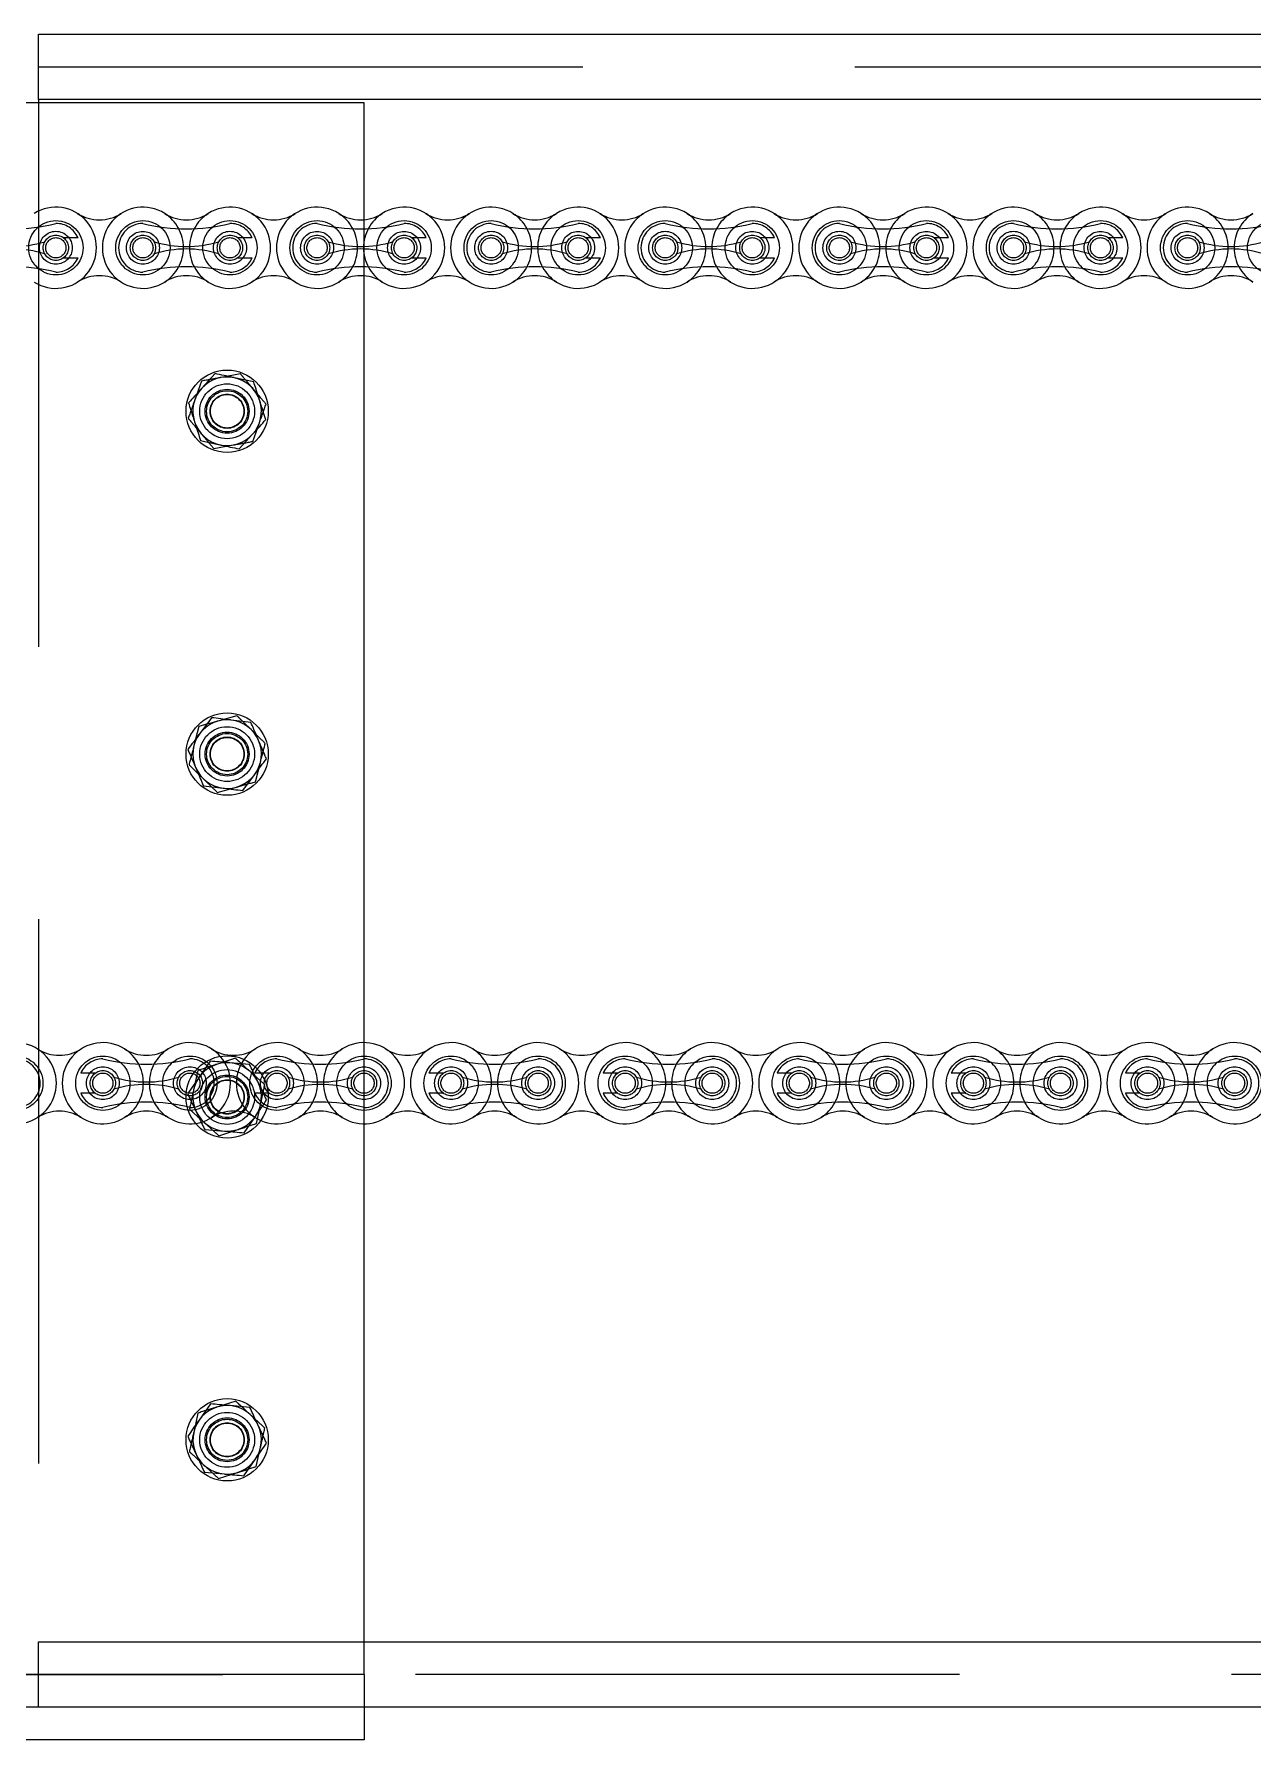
# Model space of a CAD drawing. Header units: metres. Extents: x 0 to 21025, y 0 to 14850.
# Drawn here: x 2879.9 to 3057.7, y 13037.9 to 13286.7 of the extents above; entities that cross this region are included whole.
import ezdxf

# ---------------------------------------------------------------- set-up
doc = ezdxf.new("R2010")
doc.units = ezdxf.units.M
doc.header["$LTSCALE"] = 25
doc.linetypes.add('HIDDEN2', pattern=[4.7625, 3.175, -1.5875])
doc.layers.add('SL4', color=4, linetype='Continuous')
doc.layers.add('ST1', color=7, linetype='HIDDEN2')

msp = doc.modelspace()

# ---------------------------------------------------------------- linework, layer by layer
at = {"layer": 'SL4'}
for p, q in [((2880.564, 13277.156), (2880.564, 13286.681)), ((2880.564, 13286.681), (4205.539, 13286.681)), ((2928.064, 13276.681), (2828.064, 13276.681)), ((2880.564, 13277.156), (2880.564, 13276.681)), ((4205.539, 13277.156), (2880.564, 13277.156)), ((2928.064, 13047.444), (2928.064, 13276.681)), ((2906.303, 13237.179), (2904.362, 13235.042)), ((2911.945, 13235.956), (2909.124, 13236.568)), ((2904.183, 13227.407), (2907.004, 13226.795)), ((2909.826, 13226.183), (2911.766, 13228.32)), ((2905.796, 13186.991), (2904.064, 13184.681)), ((2911.528, 13186.3), (2908.662, 13186.645)), ((2904.6, 13177.062), (2907.466, 13176.717)), ((2910.332, 13176.372), (2912.064, 13178.681)), ((2905.582, 13136.894), (2903.945, 13134.516)), ((2911.337, 13136.437), (2908.46, 13136.666)), ((2910.547, 13126.469), (2912.183, 13128.847)), ((2904.791, 13126.925), (2907.669, 13126.697)), ((2905.633, 13086.918), (2903.973, 13084.556)), ((2911.383, 13086.405), (2908.508, 13086.661)), ((2910.496, 13076.445), (2912.155, 13078.807)), ((2904.745, 13076.957), (2907.62, 13076.701)), ((2928.064, 13052.206), (4158.039, 13052.206)), ((2928.064, 13047.444), (2828.064, 13047.444)), ((2928.064, 13047.444), (2928.064, 13037.919)), ((4158.039, 13042.681), (2928.064, 13042.681)), ((2928.064, 13037.919), (2828.064, 13037.919))]:
    msp.add_line(p, q, dxfattribs=at)
for centre, start, end in [((2908.064, 13231.681), 77.76344, 137.76344), ((2908.064, 13231.681), 137.76344, 197.76344), ((2908.064, 13231.681), 17.76344, 77.76344), ((2908.064, 13231.681), 317.76344, 17.76344), ((2908.064, 13231.681), 197.76344, 257.76344), ((2908.064, 13231.681), 257.76344, 317.76344), ((2908.064, 13181.681), 143.1301, 203.1301), ((2908.064, 13181.681), 83.1301, 143.1301), ((2908.064, 13181.681), 23.1301, 83.1301), ((2908.064, 13181.681), 323.1301, 23.1301), ((2908.064, 13181.681), 203.1301, 263.1301), ((2908.064, 13181.681), 263.1301, 323.1301), ((2908.064, 13131.681), 85.46481, 145.46481), ((2908.064, 13131.681), 25.46481, 85.46481), ((2908.064, 13131.681), 145.46481, 205.46481), ((2908.064, 13131.681), 325.46481, 25.46481), ((2908.064, 13131.681), 205.46481, 265.46481), ((2908.064, 13131.681), 265.46481, 325.46481), ((2908.064, 13081.681), 84.90744, 144.90744), ((2908.064, 13081.681), 24.90744, 84.90744), ((2908.064, 13081.681), 144.90744, 204.90744), ((2908.064, 13081.681), 324.90744, 24.90744), ((2908.064, 13081.681), 204.90744, 264.90744), ((2908.064, 13081.681), 264.90744, 324.90744)]:
    msp.add_arc(centre, 5, start, end, dxfattribs=at)
for points, knots in [([(2909.124, 13236.568), (2909.057, 13236.582), (2908.104, 13236.789), (2907.171, 13236.991), (2906.303, 13237.179)], [0, 0, 0, 0, 0.0702006, 1, 1, 1, 1]), ([(2904.362, 13235.042), (2904.316, 13234.991), (2903.661, 13234.27), (2903.019, 13233.562), (2902.422, 13232.905)], [0, 0, 0, 0, 0.0702006, 1, 1, 1, 1]), ([(2912.826, 13233.207), (2912.757, 13233.422), (2912.459, 13234.353), (2912.168, 13235.259), (2911.945, 13235.956)], [0, 0, 0, 0, 0.23184927, 1, 1, 1, 1]), ([(2902.422, 13232.905), (2902.645, 13232.208), (2902.935, 13231.302), (2903.233, 13230.371), (2903.303, 13230.156)], [0, 0, 0, 0, 0.7681507, 1, 1, 1, 1]), ([(2913.706, 13230.458), (2913.646, 13230.646), (2913.359, 13231.542), (2913.061, 13232.472), (2912.826, 13233.207)], [0, 0, 0, 0, 0.2110008, 1, 1, 1, 1]), ([(2903.303, 13230.156), (2903.538, 13229.421), (2903.836, 13228.491), (2904.123, 13227.596), (2904.183, 13227.407)], [0, 0, 0, 0, 0.7889992, 1, 1, 1, 1]), ([(2911.766, 13228.32), (2911.812, 13228.371), (2912.467, 13229.093), (2913.109, 13229.8), (2913.706, 13230.458)], [0, 0, 0, 0, 0.07020058, 1, 1, 1, 1]), ([(2907.004, 13226.795), (2907.071, 13226.78), (2908.024, 13226.574), (2908.958, 13226.371), (2909.826, 13226.183)], [0, 0, 0, 0, 0.0702006, 1, 1, 1, 1]), ([(2908.662, 13186.645), (2908.594, 13186.653), (2907.626, 13186.77), (2906.678, 13186.884), (2905.796, 13186.991)], [0, 0, 0, 0, 0.0702006, 1, 1, 1, 1]), ([(2904.064, 13184.681), (2904.023, 13184.626), (2903.438, 13183.847), (2902.865, 13183.082), (2902.332, 13182.372)], [0, 0, 0, 0, 0.0702006, 1, 1, 1, 1]), ([(2912.662, 13183.645), (2912.573, 13183.854), (2912.19, 13184.752), (2911.816, 13185.627), (2911.528, 13186.3)], [0, 0, 0, 0, 0.2318493, 1, 1, 1, 1]), ([(2902.332, 13182.372), (2902.619, 13181.699), (2902.993, 13180.824), (2903.377, 13179.925), (2903.466, 13179.717)], [0, 0, 0, 0, 0.7681507, 1, 1, 1, 1]), ([(2913.796, 13180.991), (2913.718, 13181.173), (2913.349, 13182.037), (2912.965, 13182.936), (2912.662, 13183.645)], [0, 0, 0, 0, 0.2110008, 1, 1, 1, 1]), ([(2903.466, 13179.717), (2903.769, 13179.008), (2904.153, 13178.109), (2904.522, 13177.245), (2904.6, 13177.062)], [0, 0, 0, 0, 0.7889992, 1, 1, 1, 1]), ([(2912.064, 13178.681), (2912.105, 13178.736), (2912.69, 13179.516), (2913.263, 13180.28), (2913.796, 13180.991)], [0, 0, 0, 0, 0.0702006, 1, 1, 1, 1]), ([(2907.466, 13176.717), (2907.534, 13176.709), (2908.502, 13176.592), (2909.45, 13176.478), (2910.332, 13176.372)], [0, 0, 0, 0, 0.0702006, 1, 1, 1, 1]), ([(2908.46, 13136.666), (2908.391, 13136.671), (2907.42, 13136.748), (2906.467, 13136.824), (2905.582, 13136.894)], [0, 0, 0, 0, 0.0702006, 1, 1, 1, 1]), ([(2912.578, 13133.831), (2912.481, 13134.035), (2912.061, 13134.917), (2911.652, 13135.777), (2911.337, 13136.437)], [0, 0, 0, 0, 0.2318493, 1, 1, 1, 1]), ([(2903.945, 13134.516), (2903.906, 13134.459), (2903.354, 13133.656), (2902.812, 13132.869), (2902.309, 13132.138)], [0, 0, 0, 0, 0.0702006, 1, 1, 1, 1]), ([(2913.82, 13131.225), (2913.734, 13131.404), (2913.33, 13132.252), (2912.91, 13133.135), (2912.578, 13133.831)], [0, 0, 0, 0, 0.2110008, 1, 1, 1, 1]), ([(2902.309, 13132.138), (2902.623, 13131.477), (2903.033, 13130.618), (2903.453, 13129.736), (2903.55, 13129.531)], [0, 0, 0, 0, 0.76815073, 1, 1, 1, 1]), ([(2912.183, 13128.847), (2912.222, 13128.903), (2912.774, 13129.706), (2913.316, 13130.493), (2913.82, 13131.225)], [0, 0, 0, 0, 0.0702006, 1, 1, 1, 1]), ([(2903.55, 13129.531), (2903.881, 13128.835), (2904.302, 13127.953), (2904.706, 13127.104), (2904.791, 13126.925)], [0, 0, 0, 0, 0.7889992, 1, 1, 1, 1]), ([(2907.669, 13126.697), (2907.737, 13126.691), (2908.709, 13126.614), (2909.661, 13126.539), (2910.547, 13126.469)], [0, 0, 0, 0, 0.0702006, 1, 1, 1, 1]), ([(2908.508, 13086.661), (2908.44, 13086.668), (2907.469, 13086.754), (2906.517, 13086.839), (2905.633, 13086.918)], [0, 0, 0, 0, 0.0702006, 1, 1, 1, 1]), ([(2912.599, 13083.787), (2912.504, 13083.992), (2912.092, 13084.878), (2911.691, 13085.742), (2911.383, 13086.405)], [0, 0, 0, 0, 0.2318493, 1, 1, 1, 1]), ([(2903.973, 13084.556), (2903.934, 13084.5), (2903.373, 13083.702), (2902.824, 13082.92), (2902.313, 13082.194)], [0, 0, 0, 0, 0.07020058, 1, 1, 1, 1]), ([(2913.815, 13081.169), (2913.731, 13081.349), (2913.335, 13082.201), (2912.924, 13083.088), (2912.599, 13083.787)], [0, 0, 0, 0, 0.2110008, 1, 1, 1, 1]), ([(2902.313, 13082.194), (2902.621, 13081.53), (2903.022, 13080.667), (2903.434, 13079.781), (2903.529, 13079.575)], [0, 0, 0, 0, 0.7681507, 1, 1, 1, 1]), ([(2912.155, 13078.807), (2912.195, 13078.863), (2912.755, 13079.66), (2913.304, 13080.442), (2913.815, 13081.169)], [0, 0, 0, 0, 0.0702006, 1, 1, 1, 1]), ([(2903.529, 13079.575), (2903.854, 13078.876), (2904.266, 13077.99), (2904.661, 13077.137), (2904.745, 13076.957)], [0, 0, 0, 0, 0.7889992, 1, 1, 1, 1]), ([(2907.62, 13076.701), (2907.688, 13076.695), (2908.659, 13076.608), (2909.611, 13076.524), (2910.496, 13076.445)], [0, 0, 0, 0, 0.0702006, 1, 1, 1, 1])]:
    msp.add_open_spline(points, degree=3, knots=knots, dxfattribs=at)
at = {"layer": 'ST1'}
for p, q in [((2880.564, 13281.919), (4205.539, 13281.919)), ((4205.539, 13277.156), (2880.564, 13277.156)), ((2880.564, 13276.681), (2880.564, 13052.206)), ((2884.185, 13256.997), (2886.309, 13256.997)), ((2909.585, 13256.997), (2911.709, 13256.997)), ((2934.985, 13256.997), (2937.109, 13256.997)), ((2960.385, 13256.997), (2962.509, 13256.997)), ((2985.785, 13256.997), (2987.909, 13256.997)), ((3011.185, 13256.997), (3013.309, 13256.997)), ((3036.585, 13256.997), (3038.709, 13256.997)), ((2884.185, 13254.045), (2886.309, 13254.045)), ((2909.585, 13254.045), (2911.709, 13254.045)), ((2934.985, 13254.045), (2937.109, 13254.045)), ((2960.385, 13254.045), (2962.509, 13254.045)), ((2985.785, 13254.045), (2987.909, 13254.045)), ((3011.185, 13254.045), (3013.309, 13254.045)), ((3036.585, 13254.045), (3038.709, 13254.045)), ((2910.012, 13237.116), (2907.171, 13236.601)), ((2904.331, 13236.085), (2903.357, 13233.368)), ((2911.797, 13227.277), (2912.771, 13229.995)), ((2906.117, 13226.246), (2908.957, 13226.762)), ((2909.495, 13187.275), (2906.715, 13186.496)), ((2903.935, 13185.717), (2903.22, 13182.92)), ((2912.193, 13177.645), (2912.908, 13180.442)), ((2906.633, 13176.088), (2909.413, 13176.867)), ((2909.266, 13137.328), (2906.52, 13136.437)), ((2888.823, 13135.162), (2886.7, 13135.162)), ((2903.774, 13135.545), (2903.174, 13132.722)), ((2914.223, 13135.162), (2912.1, 13135.162)), ((2939.623, 13135.162), (2937.5, 13135.162)), ((2965.023, 13135.162), (2962.9, 13135.162)), ((2990.423, 13135.162), (2988.299, 13135.162)), ((3015.823, 13135.162), (3013.699, 13135.162)), ((3041.223, 13135.162), (3039.099, 13135.162)), ((2888.823, 13132.21), (2886.7, 13132.21)), ((2914.223, 13132.21), (2912.1, 13132.21)), ((2939.623, 13132.21), (2937.5, 13132.21)), ((2965.023, 13132.21), (2962.9, 13132.21)), ((2990.423, 13132.21), (2988.299, 13132.21)), ((3015.823, 13132.21), (3013.699, 13132.21)), ((3041.223, 13132.21), (3039.099, 13132.21)), ((2912.354, 13127.817), (2912.955, 13130.641)), ((2906.863, 13126.034), (2909.608, 13126.926)), ((2903.812, 13085.587), (2903.184, 13082.769)), ((2909.321, 13087.316), (2906.566, 13086.452)), ((2912.316, 13077.775), (2912.944, 13080.593)), ((2906.808, 13076.046), (2909.562, 13076.911)), ((2880.564, 13052.206), (4205.539, 13052.206)), ((2880.564, 13042.681), (2880.564, 13052.206)), ((2880.564, 13052.206), (2928.064, 13052.206)), ((2828.064, 13047.444), (2928.064, 13047.444)), ((2880.564, 13047.444), (2875.564, 13047.444)), ((4205.539, 13047.444), (2880.564, 13047.444)), ((2928.064, 13042.681), (2828.064, 13042.681))]:
    msp.add_line(p, q, dxfattribs=at)
for centre, radius in [((2883.078, 13255.521), 3.96), ((2895.778, 13255.521), 3.96), ((2908.478, 13255.521), 3.96), ((2921.178, 13255.521), 3.96), ((2933.878, 13255.521), 3.96), ((2946.578, 13255.521), 3.96), ((2959.278, 13255.521), 3.96), ((2971.978, 13255.521), 3.96), ((2984.678, 13255.521), 3.96), ((2997.378, 13255.521), 3.96), ((3010.078, 13255.521), 3.96), ((3022.778, 13255.521), 3.96), ((3035.478, 13255.521), 3.96), ((3048.178, 13255.521), 3.96), ((3060.878, 13255.521), 3.96), ((2883.078, 13255.521), 2.399), ((2883.078, 13255.521), 1.845), ((2883.078, 13255.521), 1.476), ((2895.778, 13255.521), 2.398), ((2895.778, 13255.521), 1.845), ((2895.778, 13255.521), 1.476), ((2908.478, 13255.521), 2.399), ((2908.478, 13255.521), 1.845), ((2908.478, 13255.521), 1.476), ((2921.178, 13255.521), 2.398), ((2921.178, 13255.521), 1.845), ((2921.178, 13255.521), 1.476), ((2933.878, 13255.521), 2.398), ((2933.878, 13255.521), 1.845), ((2933.878, 13255.521), 1.476), ((2946.578, 13255.521), 2.399), ((2946.578, 13255.521), 1.845), ((2946.578, 13255.521), 1.476), ((2959.278, 13255.521), 2.398), ((2959.278, 13255.521), 1.845), ((2959.278, 13255.521), 1.476), ((2971.978, 13255.521), 2.399), ((2971.978, 13255.521), 1.845), ((2971.978, 13255.521), 1.476), ((2984.678, 13255.521), 2.398), ((2984.678, 13255.521), 1.845), ((2984.678, 13255.521), 1.476), ((2997.378, 13255.521), 2.399), ((2997.378, 13255.521), 1.845), ((2997.378, 13255.521), 1.476), ((3010.078, 13255.521), 2.398), ((3010.078, 13255.521), 1.845), ((3010.078, 13255.521), 1.476), ((3022.778, 13255.521), 2.399), ((3022.778, 13255.521), 1.845), ((3022.778, 13255.521), 1.476), ((3035.478, 13255.521), 2.398), ((3035.478, 13255.521), 1.845), ((3035.478, 13255.521), 1.476), ((3048.178, 13255.521), 2.398), ((3048.178, 13255.521), 1.845), ((3048.178, 13255.521), 1.476), ((2908.064, 13231.681), 6), ((2908.064, 13231.681), 4), ((2908.064, 13231.681), 3.2), ((2908.064, 13231.681), 3), ((2908.064, 13231.681), 2.5), ((2908.064, 13231.681), 2.445), ((2908.064, 13181.681), 6), ((2908.064, 13181.681), 4), ((2908.064, 13181.681), 3.2), ((2908.064, 13181.681), 3), ((2908.064, 13181.681), 2.5), ((2908.064, 13181.681), 2.445), ((2877.23, 13133.686), 3.96), ((2889.93, 13133.686), 3.96), ((2902.63, 13133.686), 3.96), ((2908.064, 13131.681), 6), ((2915.33, 13133.686), 3.96), ((2928.03, 13133.686), 3.96), ((2940.73, 13133.686), 3.96), ((2953.43, 13133.686), 3.96), ((2966.13, 13133.686), 3.96), ((2978.83, 13133.686), 3.96), ((2991.53, 13133.686), 3.96), ((3004.23, 13133.686), 3.96), ((3016.93, 13133.686), 3.96), ((3029.63, 13133.686), 3.96), ((3042.33, 13133.686), 3.96), ((3055.03, 13133.686), 3.96), ((2889.93, 13133.686), 2.399), ((2889.93, 13133.686), 1.845), ((2889.93, 13133.686), 1.476), ((2902.63, 13133.686), 2.398), ((2902.63, 13133.686), 1.845), ((2902.63, 13133.686), 1.476), ((2908.064, 13131.681), 4), ((2908.064, 13131.681), 3.2), ((2908.064, 13131.681), 3), ((2915.33, 13133.686), 2.398), ((2915.33, 13133.686), 1.845), ((2915.33, 13133.686), 1.476), ((2928.03, 13133.686), 2.399), ((2928.03, 13133.686), 1.845), ((2928.03, 13133.686), 1.476), ((2940.73, 13133.686), 2.399), ((2940.73, 13133.686), 1.845), ((2940.73, 13133.686), 1.476), ((2953.43, 13133.686), 2.398), ((2953.43, 13133.686), 1.845), ((2953.43, 13133.686), 1.476), ((2966.13, 13133.686), 2.398), ((2966.13, 13133.686), 1.845), ((2966.13, 13133.686), 1.476), ((2978.83, 13133.686), 2.398), ((2978.83, 13133.686), 1.845), ((2978.83, 13133.686), 1.476), ((2991.53, 13133.686), 2.398), ((2991.53, 13133.686), 1.845), ((2991.53, 13133.686), 1.476), ((3004.23, 13133.686), 2.398), ((3004.23, 13133.686), 1.845), ((3004.23, 13133.686), 1.476), ((3016.93, 13133.686), 2.398), ((3016.93, 13133.686), 1.845), ((3016.93, 13133.686), 1.476), ((3029.63, 13133.686), 2.398), ((3029.63, 13133.686), 1.845), ((3029.63, 13133.686), 1.476), ((3042.33, 13133.686), 2.398), ((3042.33, 13133.686), 1.845), ((3042.33, 13133.686), 1.476), ((3055.03, 13133.686), 2.399), ((3055.03, 13133.686), 1.845), ((3055.03, 13133.686), 1.476), ((2908.064, 13131.681), 2.5), ((2908.064, 13131.681), 2.446), ((2908.064, 13081.681), 6), ((2908.064, 13081.681), 4), ((2908.064, 13081.681), 3.2), ((2908.064, 13081.681), 3), ((2908.064, 13081.681), 2.5), ((2908.064, 13081.681), 2.445)]:
    msp.add_circle(centre, radius, dxfattribs=at)
for centre, radius, start, end in [((2876.728, 13284.618), 26.322, 256.04015, 283.95985), ((2883.078, 13255.521), 5.92, 237.56669, 122.43331), ((2883.078, 13255.521), 3.552, 24.55336, 90), ((2889.428, 13265.514), 5.92, 237.56669, 302.43331), ((2895.778, 13255.521), 5.92, 57.56669, 302.43331), ((2895.778, 13255.521), 3.552, 90, 270), ((2902.128, 13284.618), 26.322, 256.04015, 283.95985), ((2902.128, 13265.514), 5.92, 237.56669, 302.43331), ((2895.778, 13255.521), 5.92, 302.43324, 57.56676), ((2908.478, 13255.521), 5.92, 122.43324, 237.56676), ((2908.478, 13255.521), 5.92, 237.56669, 122.43331), ((2908.478, 13255.521), 3.552, 24.55336, 90), ((2914.828, 13265.514), 5.92, 237.56669, 302.43331), ((2921.178, 13255.521), 5.92, 57.56669, 302.43331), ((2921.178, 13255.521), 3.552, 90, 270), ((2927.528, 13284.618), 26.322, 256.04015, 283.95985), ((2927.528, 13265.514), 5.92, 237.56669, 302.43331), ((2921.178, 13255.521), 5.92, 302.43324, 57.56676), ((2933.878, 13255.521), 5.92, 122.43324, 237.56676), ((2933.878, 13255.521), 5.92, 237.56669, 122.43331), ((2933.878, 13255.521), 3.552, 24.55336, 90), ((2940.228, 13265.514), 5.92, 237.56669, 302.43331), ((2946.578, 13255.521), 5.92, 57.56669, 302.43331), ((2946.578, 13255.521), 3.552, 90, 270), ((2952.928, 13284.618), 26.322, 256.04015, 283.95985), ((2952.928, 13265.514), 5.92, 237.56669, 302.43331), ((2946.578, 13255.521), 5.92, 302.43324, 57.56676), ((2959.278, 13255.521), 5.92, 122.43324, 237.56676), ((2959.278, 13255.521), 5.92, 237.56669, 122.43331), ((2959.278, 13255.521), 3.552, 24.55336, 90), ((2965.628, 13265.514), 5.92, 237.56669, 302.43331), ((2971.978, 13255.521), 5.92, 57.56669, 302.43331), ((2971.978, 13255.521), 3.552, 90, 270), ((2978.328, 13284.618), 26.322, 256.04015, 283.95985), ((2978.328, 13265.514), 5.92, 237.56669, 302.43331), ((2971.978, 13255.521), 5.92, 302.43324, 57.56676), ((2984.678, 13255.521), 5.92, 122.43324, 237.56676), ((2984.678, 13255.521), 5.92, 237.56669, 122.43331), ((2984.678, 13255.521), 3.552, 24.55336, 90), ((2991.028, 13265.514), 5.92, 237.56669, 302.43331), ((2997.378, 13255.521), 5.92, 57.56669, 302.43331), ((2997.378, 13255.521), 3.552, 90, 270), ((3003.728, 13284.618), 26.322, 256.04015, 283.95985), ((3003.728, 13265.514), 5.92, 237.56669, 302.43331), ((2997.378, 13255.521), 5.92, 302.43324, 57.56676), ((3010.078, 13255.521), 5.92, 122.43324, 237.56676), ((3010.078, 13255.521), 5.92, 237.56669, 122.43331), ((3010.078, 13255.521), 3.552, 24.55336, 90), ((3016.428, 13265.514), 5.92, 237.56669, 302.43331), ((3022.778, 13255.521), 5.92, 57.56669, 302.43331), ((3022.778, 13255.521), 3.552, 90, 270), ((3029.128, 13284.618), 26.322, 256.04015, 283.95985), ((3029.128, 13265.514), 5.92, 237.56669, 302.43331), ((3022.778, 13255.521), 5.92, 302.43324, 57.56676), ((3035.478, 13255.521), 5.92, 122.43324, 237.56676), ((3035.478, 13255.521), 5.92, 237.56669, 122.43331), ((3035.478, 13255.521), 3.552, 24.55336, 90), ((3041.828, 13265.514), 5.92, 237.56669, 302.43331), ((3048.178, 13255.521), 5.92, 57.56669, 302.43331), ((3048.178, 13255.521), 3.552, 90, 270), ((3054.528, 13284.618), 26.322, 256.04015, 283.95985), ((3054.528, 13265.514), 5.92, 237.56669, 302.43331), ((3048.178, 13255.521), 5.92, 302.43324, 57.56676), ((3060.878, 13255.521), 5.92, 122.43324, 237.56676), ((2876.728, 13271.874), 16.175, 252.993, 287.007), ((2876.728, 13239.169), 16.175, 72.993, 107.007), ((2902.128, 13271.874), 16.175, 252.993, 287.007), ((2902.128, 13239.169), 16.175, 72.993, 107.007), ((2927.528, 13271.874), 16.175, 252.993, 287.007), ((2927.528, 13239.169), 16.175, 72.993, 107.007), ((2952.928, 13271.874), 16.175, 252.993, 287.007), ((2952.928, 13239.169), 16.175, 72.993, 107.007), ((2978.328, 13271.874), 16.175, 252.993, 287.007), ((2978.328, 13239.169), 16.175, 72.993, 107.007), ((3003.728, 13271.874), 16.175, 252.993, 287.007), ((3003.728, 13239.169), 16.175, 72.993, 107.007), ((3029.128, 13271.874), 16.175, 252.993, 287.007), ((3029.128, 13239.169), 16.175, 72.993, 107.007), ((3054.528, 13271.874), 16.175, 252.993, 287.007), ((3054.528, 13239.169), 16.175, 72.993, 107.007), ((2876.728, 13226.424), 26.322, 76.04015, 103.95985), ((2883.078, 13255.521), 3.552, 270, 335.44664), ((2902.128, 13226.424), 26.322, 76.04015, 103.95985), ((2908.478, 13255.521), 3.552, 270, 335.44664), ((2927.528, 13226.424), 26.322, 76.04015, 103.95985), ((2933.878, 13255.521), 3.552, 270, 335.44664), ((2952.928, 13226.424), 26.322, 76.04015, 103.95985), ((2959.278, 13255.521), 3.552, 270, 335.44664), ((2978.328, 13226.424), 26.322, 76.04015, 103.95985), ((2984.678, 13255.521), 3.552, 270, 335.44664), ((3003.728, 13226.424), 26.322, 76.04015, 103.95985), ((3010.078, 13255.521), 3.552, 270, 335.44664), ((3029.128, 13226.424), 26.322, 76.04015, 103.95985), ((3035.478, 13255.521), 3.552, 270, 335.44664), ((3054.528, 13226.424), 26.322, 76.04015, 103.95985), ((2889.428, 13245.528), 5.92, 57.56669, 122.43331), ((2902.128, 13245.528), 5.92, 57.56669, 122.43331), ((2914.828, 13245.528), 5.92, 57.56669, 122.43331), ((2927.528, 13245.528), 5.92, 57.56669, 122.43331), ((2940.228, 13245.528), 5.92, 57.56669, 122.43331), ((2952.928, 13245.528), 5.92, 57.56669, 122.43331), ((2965.628, 13245.528), 5.92, 57.56669, 122.43331), ((2978.328, 13245.528), 5.92, 57.56669, 122.43331), ((2991.028, 13245.528), 5.92, 57.56669, 122.43331), ((3003.728, 13245.528), 5.92, 57.56669, 122.43331), ((3016.428, 13245.528), 5.92, 57.56669, 122.43331), ((3029.128, 13245.528), 5.92, 57.56669, 122.43331), ((3041.828, 13245.528), 5.92, 57.56669, 122.43331), ((3054.528, 13245.528), 5.92, 57.56669, 122.43331), ((2877.23, 13133.686), 5.92, 237.56669, 122.43331), ((2877.23, 13133.686), 3.552, 270, 90), ((2883.58, 13143.679), 5.92, 237.56669, 302.43331), ((2889.93, 13133.686), 5.92, 57.56669, 302.43331), ((2889.93, 13133.686), 3.552, 90, 155.44664), ((2896.28, 13162.783), 26.322, 256.04015, 283.95985), ((2896.28, 13143.679), 5.92, 237.56669, 302.43331), ((2889.93, 13133.686), 5.92, 302.43328, 57.56676), ((2902.63, 13133.686), 5.92, 122.43324, 237.56672), ((2902.63, 13133.686), 5.92, 237.56669, 122.43331), ((2902.63, 13133.686), 3.552, 270, 90), ((2908.98, 13143.679), 5.92, 237.56669, 302.43331), ((2915.33, 13133.686), 5.92, 57.56669, 302.43331), ((2915.33, 13133.686), 3.552, 90, 155.44664), ((2921.68, 13162.783), 26.322, 256.04015, 283.95985), ((2921.68, 13143.679), 5.92, 237.56669, 302.43331), ((2915.33, 13133.686), 5.92, 302.43324, 57.56676), ((2928.03, 13133.686), 5.92, 122.43324, 237.56676), ((2928.03, 13133.686), 5.92, 237.56669, 122.43331), ((2928.03, 13133.686), 3.552, 270, 90), ((2934.38, 13143.679), 5.92, 237.56669, 302.43331), ((2940.73, 13133.686), 5.92, 57.56669, 302.43331), ((2940.73, 13133.686), 3.552, 90, 155.44664), ((2947.08, 13162.783), 26.322, 256.04015, 283.95985), ((2947.08, 13143.679), 5.92, 237.56669, 302.43331), ((2940.73, 13133.686), 5.92, 302.43324, 57.56676), ((2953.43, 13133.686), 5.92, 122.43324, 237.56676), ((2953.43, 13133.686), 5.92, 237.56669, 122.43331), ((2953.43, 13133.686), 3.552, 270, 90), ((2959.78, 13143.679), 5.92, 237.56669, 302.43331), ((2966.13, 13133.686), 5.92, 57.56669, 302.43331), ((2966.13, 13133.686), 3.552, 90, 155.44664), ((2972.48, 13162.783), 26.322, 256.04015, 283.95985), ((2972.48, 13143.679), 5.92, 237.56669, 302.43331), ((2966.13, 13133.686), 5.92, 302.43324, 57.56676), ((2978.83, 13133.686), 5.92, 122.43324, 237.56676), ((2978.83, 13133.686), 5.92, 237.56669, 122.43331), ((2978.83, 13133.686), 3.552, 270, 90), ((2985.18, 13143.679), 5.92, 237.56669, 302.43331), ((2991.53, 13133.686), 5.92, 57.56669, 302.43331), ((2991.53, 13133.686), 3.552, 90, 155.44664), ((2997.88, 13162.783), 26.322, 256.04015, 283.95985), ((2997.88, 13143.679), 5.92, 237.56669, 302.43331), ((2991.53, 13133.686), 5.92, 302.43324, 57.56676), ((3004.23, 13133.686), 5.92, 122.43324, 237.56676), ((3004.23, 13133.686), 5.92, 237.56669, 122.43331), ((3004.23, 13133.686), 3.552, 270, 90), ((3010.58, 13143.679), 5.92, 237.56669, 302.43331), ((3016.93, 13133.686), 5.92, 57.56669, 302.43331), ((3016.93, 13133.686), 3.552, 90, 155.44664), ((3023.28, 13162.783), 26.322, 256.04015, 283.95985), ((3023.28, 13143.679), 5.92, 237.56669, 302.43331), ((3016.93, 13133.686), 5.92, 302.43324, 57.56676), ((3029.63, 13133.686), 5.92, 122.43324, 237.56676), ((3029.63, 13133.686), 5.92, 237.56669, 122.43331), ((3029.63, 13133.686), 3.552, 270, 90), ((3035.98, 13143.679), 5.92, 237.56669, 302.43331), ((3042.33, 13133.686), 5.92, 57.56669, 302.43331), ((3042.33, 13133.686), 3.552, 90, 155.44664), ((3048.68, 13162.783), 26.322, 256.04015, 283.95985), ((3048.68, 13143.679), 5.92, 237.56669, 302.43331), ((3042.33, 13133.686), 5.92, 302.43324, 57.56676), ((3055.03, 13133.686), 5.92, 122.43324, 237.56676), ((3055.03, 13133.686), 5.92, 237.56669, 122.43331), ((3055.03, 13133.686), 3.552, 270, 90), ((2889.93, 13133.686), 3.552, 204.55336, 270), ((2896.28, 13150.039), 16.175, 252.993, 287.007), ((2896.28, 13117.334), 16.175, 72.993, 107.007), ((2915.33, 13133.686), 3.552, 204.55336, 270), ((2921.68, 13150.039), 16.175, 252.993, 287.007), ((2921.68, 13117.334), 16.175, 72.993, 107.007), ((2940.73, 13133.686), 3.552, 204.55336, 270), ((2947.08, 13150.039), 16.175, 252.993, 287.007), ((2947.08, 13117.334), 16.175, 72.993, 107.007), ((2966.13, 13133.686), 3.552, 204.55336, 270), ((2972.48, 13150.039), 16.175, 252.993, 287.007), ((2972.48, 13117.334), 16.175, 72.993, 107.007), ((2991.53, 13133.686), 3.552, 204.55336, 270), ((2997.88, 13150.039), 16.175, 252.993, 287.007), ((2997.88, 13117.334), 16.175, 72.993, 107.007), ((3016.93, 13133.686), 3.552, 204.55336, 270), ((3023.28, 13150.039), 16.175, 252.993, 287.007), ((3023.28, 13117.334), 16.175, 72.993, 107.007), ((3042.33, 13133.686), 3.552, 204.55336, 270), ((3048.68, 13150.039), 16.175, 252.993, 287.007), ((3048.68, 13117.334), 16.175, 72.993, 107.007), ((2896.28, 13104.589), 26.322, 76.04015, 103.95985), ((2921.68, 13104.589), 26.322, 76.04015, 103.95985), ((2947.08, 13104.589), 26.322, 76.04015, 103.95985), ((2972.48, 13104.589), 26.322, 76.04015, 103.95985), ((2997.88, 13104.589), 26.322, 76.04015, 103.95985), ((3023.28, 13104.589), 26.322, 76.04015, 103.95985), ((3048.68, 13104.589), 26.322, 76.04015, 103.95985), ((2883.58, 13123.693), 5.92, 57.56669, 122.43331), ((2896.28, 13123.693), 5.92, 57.56669, 122.43331), ((2908.98, 13123.693), 5.92, 57.56669, 122.43331), ((2921.68, 13123.693), 5.92, 57.56669, 122.43331), ((2934.38, 13123.693), 5.92, 57.56669, 122.43331), ((2947.08, 13123.693), 5.92, 57.56669, 122.43331), ((2959.78, 13123.693), 5.92, 57.56669, 122.43331), ((2972.48, 13123.693), 5.92, 57.56669, 122.43331), ((2985.18, 13123.693), 5.92, 57.56669, 122.43331), ((2997.88, 13123.693), 5.92, 57.56669, 122.43331), ((3010.58, 13123.693), 5.92, 57.56669, 122.43331), ((3023.28, 13123.693), 5.92, 57.56669, 122.43331), ((3035.98, 13123.693), 5.92, 57.56669, 122.43331), ((3048.68, 13123.693), 5.92, 57.56669, 122.43331)]:
    msp.add_arc(centre, radius, start, end, dxfattribs=at)
for points, knots in [([(2910.012, 13237.116), (2910.168, 13236.931), (2910.777, 13236.214), (2911.409, 13235.468), (2911.878, 13234.914)], [0, 0, 0, 0, 0.2575513, 1, 1, 1, 1]), ([(2907.171, 13236.601), (2907.104, 13236.589), (2906.145, 13236.415), (2905.205, 13236.244), (2904.331, 13236.085)], [0, 0, 0, 0, 0.0702006, 1, 1, 1, 1]), ([(2911.878, 13234.914), (2912.048, 13234.714), (2912.68, 13233.969), (2913.295, 13233.243), (2913.745, 13232.712)], [0, 0, 0, 0, 0.2686336, 1, 1, 1, 1]), ([(2903.357, 13233.368), (2903.334, 13233.303), (2903.005, 13232.386), (2902.683, 13231.486), (2902.383, 13230.65)], [0, 0, 0, 0, 0.0702006, 1, 1, 1, 1]), ([(2912.771, 13229.995), (2912.794, 13230.059), (2913.123, 13230.977), (2913.445, 13231.876), (2913.745, 13232.712)], [0, 0, 0, 0, 0.0702006, 1, 1, 1, 1]), ([(2902.383, 13230.65), (2902.54, 13230.465), (2903.149, 13229.748), (2903.781, 13229.002), (2904.25, 13228.448)], [0, 0, 0, 0, 0.2575513, 1, 1, 1, 1]), ([(2904.25, 13228.448), (2904.42, 13228.248), (2905.052, 13227.503), (2905.667, 13226.777), (2906.117, 13226.246)], [0, 0, 0, 0, 0.2686336, 1, 1, 1, 1]), ([(2908.957, 13226.762), (2909.024, 13226.774), (2909.983, 13226.948), (2910.923, 13227.118), (2911.797, 13227.277)], [0, 0, 0, 0, 0.0702006, 1, 1, 1, 1]), ([(2909.495, 13187.275), (2909.668, 13187.105), (2910.341, 13186.447), (2911.04, 13185.764), (2911.559, 13185.257)], [0, 0, 0, 0, 0.25755135, 1, 1, 1, 1]), ([(2906.715, 13186.496), (2906.649, 13186.477), (2905.711, 13186.214), (2904.791, 13185.957), (2903.935, 13185.717)], [0, 0, 0, 0, 0.0702006, 1, 1, 1, 1]), ([(2911.559, 13185.257), (2911.747, 13185.073), (2912.446, 13184.39), (2913.126, 13183.725), (2913.624, 13183.239)], [0, 0, 0, 0, 0.2686336, 1, 1, 1, 1]), ([(2903.22, 13182.92), (2903.203, 13182.854), (2902.962, 13181.909), (2902.725, 13180.984), (2902.505, 13180.123)], [0, 0, 0, 0, 0.0702006, 1, 1, 1, 1]), ([(2912.908, 13180.442), (2912.925, 13180.509), (2913.167, 13181.453), (2913.403, 13182.378), (2913.624, 13183.239)], [0, 0, 0, 0, 0.07020058, 1, 1, 1, 1]), ([(2902.505, 13180.123), (2902.678, 13179.954), (2903.351, 13179.296), (2904.05, 13178.613), (2904.569, 13178.106)], [0, 0, 0, 0, 0.25755135, 1, 1, 1, 1]), ([(2904.569, 13178.106), (2904.757, 13177.922), (2905.456, 13177.239), (2906.136, 13176.574), (2906.633, 13176.088)], [0, 0, 0, 0, 0.26863361, 1, 1, 1, 1]), ([(2909.413, 13176.867), (2909.479, 13176.885), (2910.418, 13177.148), (2911.338, 13177.406), (2912.193, 13177.645)], [0, 0, 0, 0, 0.0702006, 1, 1, 1, 1]), ([(2909.266, 13137.328), (2909.446, 13137.166), (2910.145, 13136.536), (2910.871, 13135.882), (2911.411, 13135.396)], [0, 0, 0, 0, 0.25755135, 1, 1, 1, 1]), ([(2906.52, 13136.437), (2906.455, 13136.416), (2905.528, 13136.115), (2904.619, 13135.82), (2903.774, 13135.545)], [0, 0, 0, 0, 0.07020058, 1, 1, 1, 1]), ([(2911.411, 13135.396), (2911.606, 13135.221), (2912.332, 13134.567), (2913.038, 13133.93), (2913.555, 13133.464)], [0, 0, 0, 0, 0.2686336, 1, 1, 1, 1]), ([(2903.174, 13132.722), (2903.159, 13132.655), (2902.957, 13131.701), (2902.758, 13130.767), (2902.573, 13129.898)], [0, 0, 0, 0, 0.0702006, 1, 1, 1, 1]), ([(2912.955, 13130.641), (2912.969, 13130.708), (2913.172, 13131.661), (2913.371, 13132.595), (2913.555, 13133.464)], [0, 0, 0, 0, 0.0702006, 1, 1, 1, 1]), ([(2902.573, 13129.898), (2902.753, 13129.736), (2903.452, 13129.106), (2904.178, 13128.452), (2904.718, 13127.966)], [0, 0, 0, 0, 0.25755135, 1, 1, 1, 1]), ([(2904.718, 13127.966), (2904.913, 13127.791), (2905.639, 13127.137), (2906.346, 13126.5), (2906.863, 13126.034)], [0, 0, 0, 0, 0.2686336, 1, 1, 1, 1]), ([(2909.608, 13126.926), (2909.673, 13126.947), (2910.6, 13127.248), (2911.509, 13127.543), (2912.354, 13127.817)], [0, 0, 0, 0, 0.0702006, 1, 1, 1, 1]), ([(2906.566, 13086.452), (2906.501, 13086.431), (2905.571, 13086.139), (2904.66, 13085.853), (2903.812, 13085.587)], [0, 0, 0, 0, 0.0702006, 1, 1, 1, 1]), ([(2909.321, 13087.316), (2909.499, 13087.152), (2910.192, 13086.516), (2910.912, 13085.854), (2911.447, 13085.363)], [0, 0, 0, 0, 0.2575513, 1, 1, 1, 1]), ([(2911.447, 13085.363), (2911.64, 13085.186), (2912.36, 13084.525), (2913.06, 13083.881), (2913.573, 13083.411)], [0, 0, 0, 0, 0.26863361, 1, 1, 1, 1]), ([(2903.184, 13082.769), (2903.169, 13082.703), (2902.957, 13081.751), (2902.749, 13080.819), (2902.556, 13079.952)], [0, 0, 0, 0, 0.0702006, 1, 1, 1, 1]), ([(2912.944, 13080.593), (2912.959, 13080.66), (2913.171, 13081.611), (2913.379, 13082.544), (2913.573, 13083.411)], [0, 0, 0, 0, 0.0702006, 1, 1, 1, 1]), ([(2902.556, 13079.952), (2902.734, 13079.788), (2903.427, 13079.151), (2904.147, 13078.49), (2904.682, 13077.999)], [0, 0, 0, 0, 0.2575513, 1, 1, 1, 1]), ([(2904.682, 13077.999), (2904.875, 13077.821), (2905.595, 13077.16), (2906.295, 13076.517), (2906.808, 13076.046)], [0, 0, 0, 0, 0.26863361, 1, 1, 1, 1]), ([(2909.562, 13076.911), (2909.627, 13076.931), (2910.557, 13077.223), (2911.469, 13077.509), (2912.316, 13077.775)], [0, 0, 0, 0, 0.0702006, 1, 1, 1, 1])]:
    msp.add_open_spline(points, degree=3, knots=knots, dxfattribs=at)

doc.saveas('drawing.dxf')
